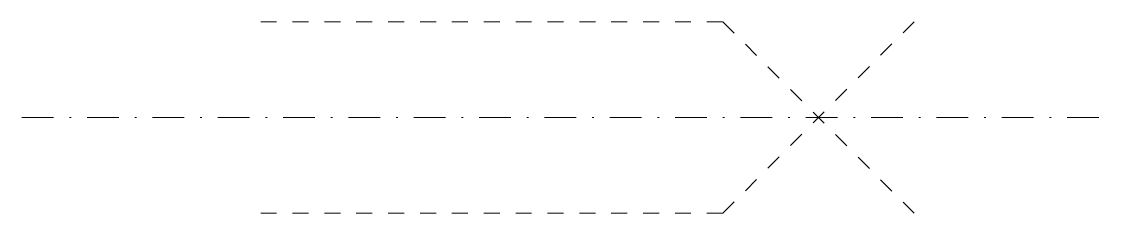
# Model space of a CAD drawing. Header units: metres. Extents: x -15 to 53, y -6 to 6.
import ezdxf

# ---------------------------------------------------------------- set-up
doc = ezdxf.new("R2010")
doc.units = ezdxf.units.M
doc.linetypes.add('Streep 1_1', pattern=[2, 1, -1])
doc.linetypes.add('Streep-stip _ detail', pattern=[4, 2, -1, 0, -1])
doc.layers.add('A-DETL-GENF', color=92, linetype='Continuous', lineweight=18)

# ---------------------------------------------------------------- blocks, each defined once
blk = doc.blocks.new('00 slaganker a e - M10-4336645-00_0 Basismaterialen')
at = {"layer": 'A-DETL-GENF', "linetype": 'Streep 1_1', "lineweight": 13}
for p, q in [((0, 6), (29, 6)), ((29, 6), (41, -6)), ((29, -6), (41, 6)), ((0, -6), (29, -6))]:
    blk.add_line(p, q, dxfattribs=at)
at = {"layer": 'A-DETL-GENF', "linetype": 'Streep-stip _ detail', "lineweight": 13}
blk.add_line((-15, 0), (53, 0), dxfattribs=at)

msp = doc.modelspace()

# ---------------------------------------------------------------- block references
msp.add_blockref('00 slaganker a e - M10-4336645-00_0 Basismaterialen', (0, 0))

doc.saveas('drawing.dxf')
